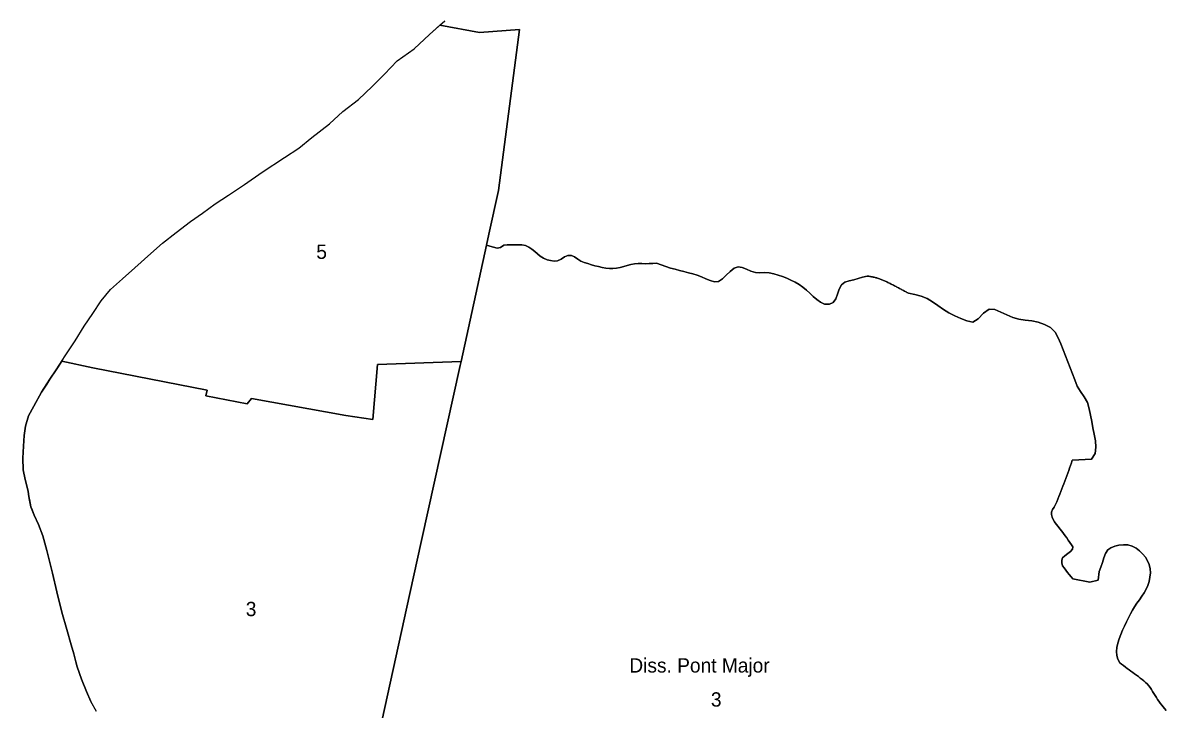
# Model space of a CAD drawing. Extents: x 482002 to 491535, y 4643046 to 4653103.
# Drawn here: x 484889 to 486919, y 4650214 to 4651433 of the extents above; entities that cross this region are included whole.
import ezdxf

# ---------------------------------------------------------------- set-up
doc = ezdxf.new("R2010")
doc.units = 0
for name, color, linetype in [('Level 4', 7, 'Continuous'), ('NUMERO', 7, 'Continuous'), ('SECCIONS', 7, 'Continuous')]:
    doc.layers.add(name, color=color, linetype=linetype)

msp = doc.modelspace()

# ---------------------------------------------------------------- linework, layer by layer
at = {"layer": 'Level 4'}
for p, q in [((485610.5, 4651412.3), (485638, 4651436.7)), ((485583.5, 4651386.6), (485610.5, 4651412.3)), ((485553.5, 4651365.2), (485583.5, 4651386.6)), ((485531, 4651341.8), (485553.5, 4651365.2)), ((485508.9, 4651319.7), (485531, 4651341.8)), ((485484.6, 4651296.5), (485508.9, 4651319.7)), ((485457, 4651275.6), (485484.6, 4651296.5)), ((485432.8, 4651253.5), (485457, 4651275.6)), ((485401.8, 4651229.2), (485432.8, 4651253.5)), ((485378.7, 4651210.5), (485401.8, 4651229.2)), ((485353.3, 4651193.9), (485378.7, 4651210.5)), ((485313.5, 4651167.4), (485353.3, 4651193.9)), ((485282.3, 4651145.6), (485313.5, 4651167.4)), ((485253.6, 4651127), (485282.3, 4651145.6)), ((485230.3, 4651111.1), (485253.6, 4651127)), ((485207.4, 4651094.6), (485230.3, 4651111.1)), ((485186.2, 4651079.8), (485207.4, 4651094.6)), ((485160.9, 4651060.6), (485186.2, 4651079.8)), ((485115.7, 4651023.2), (485136.6, 4651041.6)), ((485136.6, 4651041.6), (485160.9, 4651060.6)), ((485087.5, 4650997.7), (485115.7, 4651023.2)), ((485065.2, 4650978), (485087.5, 4650997.7)), ((485044.2, 4650959), (485065.2, 4650978)), ((485012.8, 4650916.4), (485027.8, 4650939.3)), ((485027.8, 4650939.3), (485044.2, 4650959)), ((484997.7, 4650894.1), (485012.8, 4650916.4)), ((484981.3, 4650867.9), (484997.7, 4650894.1)), ((484963.6, 4650841.7), (484981.3, 4650867.9)), ((484947.9, 4650816.8), (484963.6, 4650841.7)), ((484921.7, 4650776.8), (484936.7, 4650799.7)), ((484936.7, 4650799.7), (484947.9, 4650816.8)), ((484907.9, 4650751.9), (484921.7, 4650776.8)), ((484898.7, 4650734.8), (484907.9, 4650751.9)), ((484890.9, 4650700.1), (484893.5, 4650716.5)), ((484893.5, 4650716.5), (484898.7, 4650734.8)), ((484889.5, 4650681.1), (484890.9, 4650700.1)), ((484888.6, 4650659.8), (484889.5, 4650681.1)), ((484889.2, 4650638.8), (484888.6, 4650659.8)), ((484892.5, 4650621.8), (484889.2, 4650638.8)), ((484897.7, 4650600.8), (484892.5, 4650621.8)), ((484899.7, 4650588.3), (484897.7, 4650600.8)), ((484903, 4650573.3), (484899.7, 4650588.3)), ((484908.9, 4650558.2), (484903, 4650573.3)), ((484916.1, 4650541.8), (484908.9, 4650558.2)), ((484923.9, 4650521.5), (484916.1, 4650541.8)), ((484931.2, 4650495.9), (484923.9, 4650521.5)), ((484941, 4650455.3), (484931.2, 4650495.9)), ((484948.9, 4650422.5), (484941, 4650455.3)), ((484958, 4650386.5), (484948.9, 4650422.5)), ((484966.6, 4650355.7), (484958, 4650386.5)), ((484974.1, 4650328.5), (484966.6, 4650355.7)), ((484978.9, 4650312.4), (484974.1, 4650328.5)), ((484982.7, 4650297.8), (484978.9, 4650312.4)), ((484985.2, 4650289.1), (484982.7, 4650297.8)), ((484992.6, 4650267.1), (484985.2, 4650289.1)), ((485001.7, 4650245.5), (484992.6, 4650267.1)), ((485009.2, 4650227.2), (485001.7, 4650245.5)), ((485019.2, 4650209.8), (485009.2, 4650227.2)), ((485009.2, 4650227.2), (485009.2, 4650227.2))]:
    msp.add_line(p, q, dxfattribs=at)
at = {"layer": 'SECCIONS'}
msp.add_lwpolyline([(485711.8, 4651037.7), (485666.6, 4650831.3), (485518.5, 4650825.8), (485510.3, 4650728.3), (485462, 4650735.3), (485294.5, 4650765.7), (485287, 4650756.2), (485213.5, 4650770.5), (485215.8, 4650780.3), (485012.8, 4650820.3), (484957.7, 4650832.2), (484947.9, 4650816.7), (484936.7, 4650799.7), (484931, 4650791), (484921.7, 4650776.8), (484907.9, 4650751.9), (484898.7, 4650734.8), (484893.5, 4650716.5), (484890.9, 4650700.1), (484889.6, 4650681.1), (484888.6, 4650659.8), (484889.2, 4650638.8), (484892.5, 4650621.7), (484897.7, 4650600.8), (484898.5, 4650595.9), (484899.7, 4650588.3), (484900.2, 4650586.1), (484903, 4650573.2), (484903.9, 4650570.9), (484908.9, 4650558.2), (484916.1, 4650541.8), (484924, 4650521.5), (484931.2, 4650495.9), (484939.9, 4650459.9), (484941, 4650455.3), (484948.9, 4650422.5), (484958, 4650386.4), (484966.6, 4650355.6), (484974.1, 4650328.4), (484978.9, 4650312.3), (484982.7, 4650297.8), (484985.2, 4650289), (484992.6, 4650267), (485001.8, 4650245.5), (485009.2, 4650227.2), (485009.2, 4650227.2), (485001.7, 4650245.5), (484992.6, 4650267.1), (484985.2, 4650289.1), (484982.7, 4650297.8), (484978.9, 4650312.4), (484974.1, 4650328.5), (484966.6, 4650355.7), (484958, 4650386.5), (484948.9, 4650422.5), (484941, 4650455.3), (484931.2, 4650495.9), (484923.9, 4650521.5), (484916.1, 4650541.8), (484908.9, 4650558.2), (484903, 4650573.3), (484899.7, 4650588.3), (484897.7, 4650600.8), (484892.5, 4650621.8), (484889.2, 4650638.8), (484888.6, 4650659.8), (484889.5, 4650681.1), (484890.9, 4650700.1), (484893.5, 4650716.5), (484898.7, 4650734.8), (484907.9, 4650751.9), (484921.7, 4650776.8), (484936.7, 4650799.7), (484947.9, 4650816.8), (484963.6, 4650841.7), (484981.3, 4650867.9), (484997.7, 4650894.1), (485012.8, 4650916.4), (485027.8, 4650939.3), (485044.2, 4650959), (485065.2, 4650978), (485087.5, 4650997.7), (485115.7, 4651023.2), (485136.6, 4651041.6), (485160.9, 4651060.6), (485186.2, 4651079.8), (485207.4, 4651094.6), (485230.3, 4651111.1), (485253.6, 4651127), (485282.3, 4651145.6), (485313.5, 4651167.4), (485353.3, 4651193.9), (485378.7, 4651210.5), (485401.8, 4651229.2), (485432.8, 4651253.5), (485457, 4651275.6), (485484.6, 4651296.5), (485508.9, 4651319.7), (485531, 4651341.8), (485553.5, 4651365.2), (485583.5, 4651386.6), (485610.5, 4651412.3), (485629.2, 4651428.9), (485629.2, 4651428.9), (485699.3, 4651415.8), (485770.5, 4651421.3), (485733, 4651134.8), (485716.1, 4651057.8)], close=True, dxfattribs=at)
for points in [[(486918.7, 4650211.7), (486916.1, 4650214.8), (486913.5, 4650218), (486910.9, 4650221.2), (486908.3, 4650224.4), (486905.9, 4650227.8), (486903.6, 4650231.2), (486901.4, 4650234.7), (486899.2, 4650238.3), (486897, 4650241.8), (486894.8, 4650245.4), (486892.5, 4650248.8), (486890.2, 4650252.2), (486887.7, 4650255.5), (486885.1, 4650258.6), (486882.3, 4650261.5), (486879.2, 4650264.2), (486876, 4650266.7), (486872.7, 4650269.1), (486869.4, 4650271.6), (486866.1, 4650274), (486862.8, 4650276.5), (486859.5, 4650278.9), (486856.2, 4650281.4), (486852.9, 4650283.8), (486849.6, 4650286.3), (486846.3, 4650288.7), (486843, 4650291.2), (486839.7, 4650293.6), (486836.4, 4650296.1), (486833.1, 4650302.4), (486831.3, 4650309.2), (486830.7, 4650316.2), (486831.3, 4650323.5), (486832.8, 4650331), (486835.1, 4650338.6), (486838, 4650346.3), (486841.3, 4650353.9), (486844.9, 4650361.5), (486848.5, 4650368.9), (486852, 4650376.1), (486855.3, 4650383), (486858.7, 4650389.6), (486862.6, 4650395.9), (486866.8, 4650402.1), (486871.2, 4650408.2), (486875.4, 4650414.3), (486879.5, 4650420.5), (486883.1, 4650426.9), (486886.1, 4650433.6), (486888.5, 4650440.8), (486890, 4650448.3), (486890.7, 4650455.9), (486890.3, 4650463.4), (486888.7, 4650470.7), (486885.8, 4650477.4), (486881.9, 4650483.7), (486877.1, 4650489.4), (486871.5, 4650494.8), (486865.4, 4650499.7), (486858.6, 4650503.5), (486851, 4650505.5), (486843, 4650506), (486835, 4650505.2), (486827.4, 4650503.3), (486820.7, 4650500.6), (486815.3, 4650496.6), (486811.3, 4650490.4), (486808.2, 4650482.7), (486805.5, 4650474.3), (486802.8, 4650466), (486799.6, 4650458.5), (486797.9, 4650443), (486783.5, 4650439.5), (486753.1, 4650445.3), (486749.9, 4650449.1), (486746.8, 4650452.9), (486743.7, 4650456.7), (486740.7, 4650460.7), (486737.7, 4650464.6), (486734.8, 4650468.6), (486733.4, 4650473.6), (486733.3, 4650478.6), (486734.8, 4650482.5), (486738.8, 4650486.4), (486743.9, 4650490.3), (486748.8, 4650494.1), (486752.3, 4650497.9), (486753.1, 4650501.9), (486750.7, 4650505.9), (486748, 4650509.9), (486745, 4650513.9), (486742.1, 4650518), (486739.2, 4650522), (486736.4, 4650526.1), (486733.4, 4650530.2), (486730.2, 4650534.3), (486726.9, 4650538.4), (486723.7, 4650542.5), (486720.7, 4650546.7), (486718.2, 4650550.9), (486716.2, 4650555.1), (486715, 4650559.5), (486715.2, 4650563.9), (486717, 4650568.4), (486719.7, 4650572.9), (486722.5, 4650577.5), (486724.6, 4650582.1), (486726.3, 4650586.7), (486728.1, 4650591.3), (486729.9, 4650595.9), (486731.7, 4650600.5), (486733.5, 4650605.1), (486735.3, 4650609.7), (486737.1, 4650614.3), (486738.9, 4650618.9), (486740.7, 4650623.6), (486742.4, 4650628.2), (486744.1, 4650632.8), (486745.8, 4650637.5), (486747.4, 4650642.2), (486749, 4650646.9), (486750.5, 4650651.6), (486751.9, 4650656.3), (486763.4, 4650656.7), (486774.9, 4650657.1), (486786.4, 4650658), (486792.6, 4650667.7), (486793.9, 4650679.1), (486793.1, 4650690.6), (486791.2, 4650702.2), (486788.8, 4650713.6), (486786.7, 4650725), (486784.7, 4650736.3), (486782.3, 4650747.5), (486778.9, 4650758.6), (486773.4, 4650768.7), (486766.4, 4650778), (486760.7, 4650787.8), (486756.5, 4650798.5), (486752.4, 4650809.3), (486748.4, 4650820), (486744.2, 4650830.8), (486740.1, 4650841.4), (486735.9, 4650852.1), (486731.5, 4650862.7), (486727, 4650873.4), (486721.7, 4650883.6), (486713.2, 4650891.5), (486702.6, 4650897.2), (486691.5, 4650901), (486680.1, 4650903.3), (486668.6, 4650904.9), (486657.4, 4650906.7), (486646.5, 4650909.7), (486635.6, 4650914.2), (486624.9, 4650919.2), (486614.4, 4650923.6), (486604.2, 4650924.6), (486594.5, 4650917.1), (486585, 4650906.9), (486575.3, 4650901.2), (486564.9, 4650903.7), (486554.2, 4650907.7), (486543.4, 4650912.4), (486533, 4650917.7), (486523.1, 4650923.9), (486513.5, 4650930.7), (486503.9, 4650937.2), (486494.1, 4650943), (486483.6, 4650947.4), (486472.5, 4650950.1), (486461.3, 4650952.7), (486459.8, 4650953.5), (486458.3, 4650954.2), (486456.8, 4650955), (486455.4, 4650955.8), (486453.9, 4650956.5), (486452.4, 4650957.3), (486450.9, 4650958.1), (486449.4, 4650958.9), (486448, 4650959.7), (486446.5, 4650960.5), (486445, 4650961.2), (486443.6, 4650962), (486442.1, 4650962.8), (486440.6, 4650963.6), (486439.2, 4650964.4), (486437.7, 4650965.2), (486436.2, 4650966), (486434.8, 4650966.7), (486433.3, 4650967.5), (486431.8, 4650968.3), (486430.4, 4650969), (486428.9, 4650969.8), (486427.4, 4650970.5), (486425.9, 4650971.2), (486424.5, 4650971.9), (486423, 4650972.6), (486421.5, 4650973.3), (486420, 4650974), (486418.5, 4650974.6), (486417, 4650975.3), (486415.5, 4650975.9), (486414, 4650976.5), (486412.5, 4650977.1), (486411, 4650977.6), (486409.5, 4650978.2), (486408, 4650978.7), (486406.4, 4650979.2), (486404.9, 4650979.7), (486403.4, 4650980.1), (486401.8, 4650980.6), (486400.3, 4650980.9), (486398.7, 4650981.3), (486397.1, 4650981.7), (486395.6, 4650982), (486394, 4650982.3), (486392.4, 4650982.5), (486390.8, 4650982.7), (486389.2, 4650982.9), (486387.6, 4650983.1), (486379.7, 4650980.9), (486371.8, 4650978.8), (486363.9, 4650976.7), (486356.1, 4650974.6), (486348.2, 4650972.4), (486342.2, 4650967.7), (486338.2, 4650960), (486335.3, 4650951), (486332.2, 4650942.4), (486327.7, 4650935.9), (486320.8, 4650932.9), (486312.2, 4650933.4), (486304.7, 4650936.9), (486298.3, 4650941.6), (486292.1, 4650946.9), (486286.1, 4650952.6), (486280, 4650958.2), (486273.7, 4650963.6), (486267.1, 4650968.3), (486259.9, 4650972.3), (486252.4, 4650975.8), (486244.9, 4650979.1), (486237.3, 4650982.1), (486229.6, 4650984.8), (486221.8, 4650987), (486213.8, 4650988.8), (486205.6, 4650989.2), (486197.4, 4650988.9), (486189.4, 4650989.5), (486181.5, 4650992), (486173.7, 4650995.4), (486166.1, 4650998.4), (486158.6, 4650999.6), (486151.5, 4650996.9), (486144.5, 4650991.3), (486137.7, 4650984.4), (486130.9, 4650978), (486123.9, 4650973.6), (486116.6, 4650972.9), (486109.1, 4650975.4), (486101.5, 4650978.4), (486093.9, 4650981.6), (486086.1, 4650984.5), (486078.3, 4650986.8), (486070.4, 4650988.9), (486062.5, 4650991), (486054.6, 4650993), (486046.7, 4650995.1), (486038.8, 4650997.2), (486013.5, 4651006), (486007, 4651005.5), (486000.5, 4651005.2), (485994, 4651005.1), (485987.5, 4651005.3), (485981, 4651005.3), (485974.6, 4651004.9), (485968.2, 4651003.7), (485961.9, 4651002.1), (485955.5, 4651000.3), (485949.1, 4650998.6), (485942.7, 4650997.3), (485936.4, 4650996.7), (485930, 4650996.8), (485923.6, 4650997.4), (485917.3, 4650998.5), (485910.9, 4650999.9), (485904.5, 4651001.5), (485898.1, 4651003.3), (485891.8, 4651005.2), (485885.4, 4651007.1), (485879.4, 4651009.8), (485873.8, 4651013.4), (485868.3, 4651017), (485862.5, 4651019.5), (485856.4, 4651019.6), (485850.3, 4651017), (485844.2, 4651013.3), (485838, 4651010.3), (485831.8, 4651009.6), (485825.6, 4651010.5), (485819.3, 4651012.2), (485813, 4651014.9), (485807.3, 4651018.5), (485802.3, 4651022.7), (485797.5, 4651026.9), (485792.5, 4651030.8), (485786.8, 4651034.3), (485781, 4651037.5), (485774.7, 4651038.8), (485768.2, 4651038.8), (485761.7, 4651038.8), (485755.2, 4651038.8), (485748.7, 4651038.8), (485742.5, 4651037.8), (485737, 4651033.8), (485730.6, 4651032.9), (485724.3, 4651034.3), (485718, 4651036), (485711.8, 4651037.7), (485716.1, 4651057.8), (485733, 4651134.8), (485770.5, 4651421.3), (485699.3, 4651415.8), (485629.2, 4651428.9), (485629.2, 4651428.9), (485638, 4651436.7)], [(485525.7, 4650192.3), (485575.6, 4650419.3), (485596.2, 4650513.3), (485665, 4650824.3), (485666.6, 4650831.3), (485711.8, 4651037.7), (485718, 4651036), (485724.3, 4651034.3), (485730.6, 4651032.9), (485737, 4651033.8), (485742.5, 4651037.8), (485748.7, 4651038.8), (485755.2, 4651038.8), (485761.7, 4651038.8), (485768.2, 4651038.8), (485774.7, 4651038.8), (485781, 4651037.5), (485786.8, 4651034.3), (485792.5, 4651030.8), (485797.5, 4651026.9), (485802.3, 4651022.7), (485807.3, 4651018.5), (485813, 4651014.9), (485819.3, 4651012.2), (485825.6, 4651010.5), (485831.8, 4651009.6), (485838, 4651010.3), (485844.2, 4651013.3), (485850.3, 4651017), (485856.4, 4651019.6), (485862.5, 4651019.5), (485868.3, 4651017), (485873.8, 4651013.4), (485879.4, 4651009.8), (485885.4, 4651007.1), (485891.8, 4651005.2), (485898.1, 4651003.3), (485904.5, 4651001.5), (485910.9, 4650999.9), (485917.3, 4650998.5), (485923.6, 4650997.4), (485930, 4650996.8), (485936.4, 4650996.7), (485942.7, 4650997.3), (485949.1, 4650998.6), (485955.5, 4651000.3), (485961.9, 4651002.1), (485968.2, 4651003.7), (485974.6, 4651004.9), (485981, 4651005.3), (485987.5, 4651005.3), (485994, 4651005.1), (486000.5, 4651005.2), (486007, 4651005.5), (486013.5, 4651006), (486038.8, 4650997.2), (486046.7, 4650995.1), (486054.6, 4650993), (486062.5, 4650991), (486070.4, 4650988.9), (486078.3, 4650986.8), (486086.1, 4650984.5), (486093.9, 4650981.6), (486101.5, 4650978.4), (486109.1, 4650975.4), (486116.6, 4650972.9), (486123.9, 4650973.6), (486130.9, 4650978), (486137.7, 4650984.4), (486144.5, 4650991.3), (486151.5, 4650996.9), (486158.6, 4650999.6), (486166.1, 4650998.4), (486173.7, 4650995.4), (486181.5, 4650992), (486189.4, 4650989.5), (486197.4, 4650988.9), (486205.6, 4650989.2), (486213.8, 4650988.8), (486221.8, 4650987), (486229.6, 4650984.8), (486237.3, 4650982.1), (486244.9, 4650979.1), (486252.4, 4650975.8), (486259.9, 4650972.3), (486267.1, 4650968.3), (486273.7, 4650963.6), (486280, 4650958.2), (486286.1, 4650952.6), (486292.1, 4650946.9), (486298.3, 4650941.6), (486304.7, 4650936.9), (486312.2, 4650933.4), (486320.8, 4650932.9), (486327.7, 4650935.9), (486332.2, 4650942.4), (486335.3, 4650951), (486338.2, 4650960), (486342.2, 4650967.7), (486348.2, 4650972.4), (486356.1, 4650974.6), (486363.9, 4650976.7), (486371.8, 4650978.8), (486379.7, 4650980.9), (486387.6, 4650983.1), (486389.2, 4650982.9), (486390.8, 4650982.7), (486392.4, 4650982.5), (486394, 4650982.3), (486395.6, 4650982), (486397.1, 4650981.7), (486398.7, 4650981.3), (486400.3, 4650980.9), (486401.8, 4650980.6), (486403.4, 4650980.1), (486404.9, 4650979.7), (486406.4, 4650979.2), (486408, 4650978.7), (486409.5, 4650978.2), (486411, 4650977.6), (486412.5, 4650977.1), (486414, 4650976.5), (486415.5, 4650975.9), (486417, 4650975.3), (486418.5, 4650974.6), (486420, 4650974), (486421.5, 4650973.3), (486423, 4650972.6), (486424.5, 4650971.9), (486425.9, 4650971.2), (486427.4, 4650970.5), (486428.9, 4650969.8), (486430.4, 4650969), (486431.8, 4650968.3), (486433.3, 4650967.5), (486434.8, 4650966.7), (486436.2, 4650966), (486437.7, 4650965.2), (486439.2, 4650964.4), (486440.6, 4650963.6), (486442.1, 4650962.8), (486443.6, 4650962), (486445, 4650961.2), (486446.5, 4650960.5), (486448, 4650959.7), (486449.4, 4650958.9), (486450.9, 4650958.1), (486452.4, 4650957.3), (486453.9, 4650956.5), (486455.4, 4650955.8), (486456.8, 4650955), (486458.3, 4650954.2), (486459.8, 4650953.5), (486461.3, 4650952.7), (486472.5, 4650950.1), (486483.6, 4650947.4), (486494.1, 4650943), (486503.9, 4650937.2), (486513.5, 4650930.7), (486523.1, 4650923.9), (486533, 4650917.7), (486543.4, 4650912.4), (486554.2, 4650907.7), (486564.9, 4650903.7), (486575.3, 4650901.2), (486585, 4650906.9), (486594.5, 4650917.1), (486604.2, 4650924.6), (486614.4, 4650923.6), (486624.9, 4650919.2), (486635.6, 4650914.2), (486646.5, 4650909.7), (486657.4, 4650906.7), (486668.6, 4650904.9), (486680.1, 4650903.3), (486691.5, 4650901), (486702.6, 4650897.2), (486713.2, 4650891.5), (486721.7, 4650883.6), (486727, 4650873.4), (486731.5, 4650862.7), (486735.9, 4650852.1), (486740.1, 4650841.4), (486744.2, 4650830.8), (486748.4, 4650820), (486752.4, 4650809.3), (486756.5, 4650798.5), (486760.7, 4650787.8), (486766.4, 4650778), (486773.4, 4650768.7), (486778.9, 4650758.6), (486782.3, 4650747.5), (486784.7, 4650736.3), (486786.7, 4650725), (486788.8, 4650713.6), (486791.2, 4650702.2), (486793.1, 4650690.6), (486793.9, 4650679.1), (486792.6, 4650667.7), (486786.4, 4650658), (486774.9, 4650657.1), (486763.4, 4650656.7), (486751.9, 4650656.3), (486750.5, 4650651.6), (486749, 4650646.9), (486747.4, 4650642.2), (486745.8, 4650637.5), (486744.1, 4650632.8), (486742.4, 4650628.2), (486740.7, 4650623.6), (486738.9, 4650618.9), (486737.1, 4650614.3), (486735.3, 4650609.7), (486733.5, 4650605.1), (486731.7, 4650600.5), (486729.9, 4650595.9), (486728.1, 4650591.3), (486726.3, 4650586.7), (486724.6, 4650582.1), (486722.5, 4650577.5), (486719.7, 4650572.9), (486717, 4650568.4), (486715.2, 4650563.9), (486715, 4650559.5), (486716.2, 4650555.1), (486718.2, 4650550.9), (486720.7, 4650546.7), (486723.7, 4650542.5), (486726.9, 4650538.4), (486730.2, 4650534.3), (486733.4, 4650530.2), (486736.4, 4650526.1), (486739.2, 4650522), (486742.1, 4650518), (486745, 4650513.9), (486748, 4650509.9), (486750.7, 4650505.9), (486753.1, 4650501.9), (486752.3, 4650497.9), (486748.8, 4650494.1), (486743.9, 4650490.3), (486738.8, 4650486.4), (486734.8, 4650482.5), (486733.3, 4650478.6), (486733.4, 4650473.6), (486734.8, 4650468.6), (486737.7, 4650464.6), (486740.7, 4650460.7), (486743.7, 4650456.7), (486746.8, 4650452.9), (486749.9, 4650449.1), (486753.1, 4650445.3), (486783.5, 4650439.5), (486797.9, 4650443), (486799.6, 4650458.5), (486802.8, 4650466), (486805.5, 4650474.3), (486808.2, 4650482.7), (486811.3, 4650490.4), (486815.3, 4650496.6), (486820.7, 4650500.6), (486827.4, 4650503.3), (486835, 4650505.2), (486843, 4650506), (486851, 4650505.5), (486858.6, 4650503.5), (486865.4, 4650499.7), (486871.5, 4650494.8), (486877.1, 4650489.4), (486881.9, 4650483.7), (486885.8, 4650477.4), (486888.7, 4650470.7), (486890.3, 4650463.4), (486890.7, 4650455.9), (486890, 4650448.3), (486888.5, 4650440.8), (486886.1, 4650433.6), (486883.1, 4650426.9), (486879.5, 4650420.5), (486875.4, 4650414.3), (486871.2, 4650408.2), (486866.8, 4650402.1), (486862.6, 4650395.9), (486858.7, 4650389.6), (486855.3, 4650383), (486852, 4650376.1), (486848.5, 4650368.9), (486844.9, 4650361.5), (486841.3, 4650353.9), (486838, 4650346.3), (486835.1, 4650338.6), (486832.8, 4650331), (486831.3, 4650323.5), (486830.7, 4650316.2), (486831.3, 4650309.2), (486833.1, 4650302.4), (486836.4, 4650296.1), (486839.7, 4650293.6), (486843, 4650291.2), (486846.3, 4650288.7), (486849.6, 4650286.3), (486852.9, 4650283.8), (486856.2, 4650281.4), (486859.5, 4650278.9), (486862.8, 4650276.5), (486866.1, 4650274), (486869.4, 4650271.6), (486872.7, 4650269.1), (486876, 4650266.7), (486879.2, 4650264.2), (486882.3, 4650261.5), (486885.1, 4650258.6), (486887.7, 4650255.5), (486890.2, 4650252.2), (486892.5, 4650248.8), (486894.8, 4650245.4), (486897, 4650241.8), (486899.2, 4650238.3), (486901.4, 4650234.7), (486903.6, 4650231.2), (486905.9, 4650227.8), (486908.3, 4650224.4), (486910.9, 4650221.2), (486913.5, 4650218), (486916.1, 4650214.8), (486918.7, 4650211.7)], [(485019.2, 4650209.8), (485009.2, 4650227.2), (485001.8, 4650245.5), (484992.6, 4650267), (484985.2, 4650289), (484982.7, 4650297.8), (484978.9, 4650312.3), (484974.1, 4650328.4), (484966.6, 4650355.6), (484958, 4650386.4), (484948.9, 4650422.5), (484941, 4650455.3), (484939.9, 4650459.9), (484931.2, 4650495.9), (484924, 4650521.5), (484916.1, 4650541.8), (484908.9, 4650558.2), (484903.9, 4650570.9), (484903, 4650573.2), (484900.2, 4650586.1), (484899.7, 4650588.3), (484898.5, 4650595.9), (484897.7, 4650600.8), (484892.5, 4650621.7), (484889.2, 4650638.8), (484888.6, 4650659.8), (484889.6, 4650681.1), (484890.9, 4650700.1), (484893.5, 4650716.5), (484898.7, 4650734.8), (484907.9, 4650751.9), (484921.7, 4650776.8), (484931, 4650791), (484936.7, 4650799.7), (484947.9, 4650816.7), (484957.7, 4650832.2), (485012.8, 4650820.3), (485215.8, 4650780.3), (485213.5, 4650770.5), (485287, 4650756.2), (485294.5, 4650765.7), (485462, 4650735.3), (485510.3, 4650728.3), (485518.5, 4650825.8), (485666.6, 4650831.3), (485665, 4650824.3), (485596.2, 4650513.3), (485575.6, 4650419.3), (485525.7, 4650192.3)]]:
    msp.add_lwpolyline(points, dxfattribs=at)

# ---------------------------------------------------------------- texts
at = {"layer": 'NUMERO'}
for s, p in [('5', (485409.6, 4651013.6)), ('5', (485409.6, 4651013.6)), ('3', (485284.4, 4650379.1)), ('3', (485284.4, 4650379.1)), ('Diss. Pont Major', (485965.5, 4650278.9)), ('Diss. Pont Major', (485965.5, 4650278.9)), ('3', (486110.3, 4650218.4)), ('3', (486110.3, 4650218.4))]:
    msp.add_text(s, height=25.4, rotation=359.9995, dxfattribs=at).set_placement(p)

doc.saveas('drawing.dxf')
